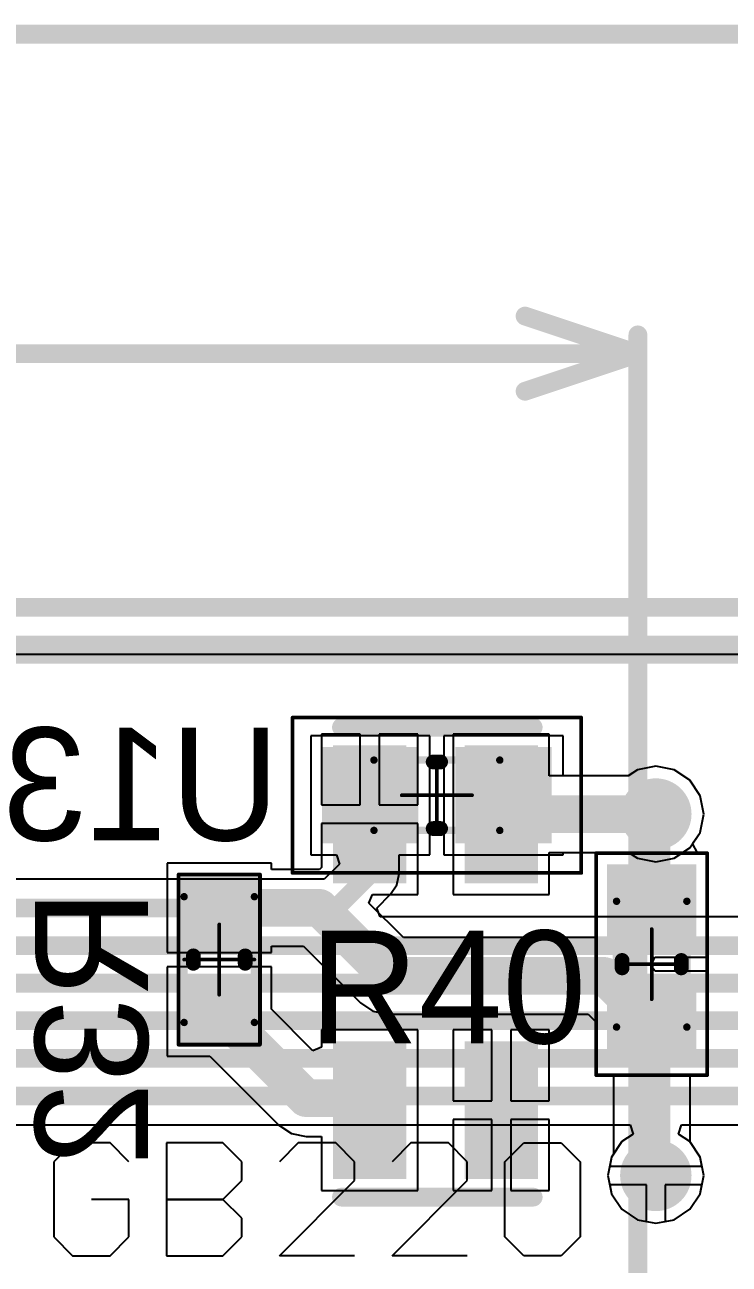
# Model space of a CAD drawing. Header units: millimetres. Extents: x 0 to 146, y 0 to 35.
# Drawn here: x 79.87 to 89.39, y 17.28 to 34.04 of the extents above; entities that cross this region are included whole.
import ezdxf

# ---------------------------------------------------------------- set-up
doc = ezdxf.new("R2010")
doc.units = ezdxf.units.MM
for name, color, linetype in [('BottomLayer', 5, 'Continuous'), ('BottomOverlay', 54, 'Continuous'), ('BottomPaste', 16, 'Continuous'), ('BottomSolder', 6, 'Continuous'), ('Mechanical1', 6, 'Continuous'), ('Mechanical13', 56, 'Continuous'), ('Mechanical15', 56, 'Continuous'), ('MultiLayer', 9, 'Continuous'), ('TopLayer', 1, 'Continuous'), ('TopOverlay', 2, 'Continuous'), ('TopPaste', 8, 'Continuous'), ('TopSolder', 216, 'Continuous'), ('ViaHoleLayer', 16, 'Continuous')]:
    doc.layers.add(name, color=color, linetype=linetype)

# ---------------------------------------------------------------- blocks, each defined once
blk = doc.blocks.new('QRE1113GR_B_6')
at = {"layer": 'BottomLayer'}
for points in [[(-2.82999942, 0.4939995199999999), (-1.17000274, 0.4939995199999999), (-2.82999942, 1.28400048), (-1.17000274, 1.28400048)], [(1.17000274, 0.4939995199999999), (2.82999942, 0.4939995199999999), (1.17000274, 1.28400048), (2.82999942, 1.28400048)], [(-2.82999942, -1.28400048), (-1.17000274, -1.28400048), (-2.82999942, -0.4939995199999999), (-1.17000274, -0.4939995199999999)], [(1.17000274, -1.28400048), (2.82999942, -1.28400048), (1.17000274, -0.4939995199999999), (2.82999942, -0.4939995199999999)]]:
    blk.add_solid(points, dxfattribs=at)
at = {"layer": 'BottomOverlay', "const_width": 0.254}
for points in [[(-3.175, -1.27), (-3.175, 1.3199999)], [(3.175, -1.27), (3.175, 1.3199999)], [(1.651, -2.032), (1.524, -2.032)]]:
    blk.add_lwpolyline(points, dxfattribs=at)
at = {"layer": 'BottomOverlay', "const_width": 0.127}
for points in [[(-3.2385, 1.3199999, 1), (-3.1115, 1.3199999, 1)], [(3.1115, 1.3199999, 1), (3.2385, 1.3199999, 1)], [(-3.2385, -1.27, 1), (-3.1115, -1.27, 1)], [(3.1115, -1.27, 1), (3.2385, -1.27, 1)], [(1.4605, -2.032, 1), (1.5875, -2.032, 1)], [(1.5875, -2.032, 1), (1.7145, -2.032, 1)]]:
    blk.add_lwpolyline(points, format="xyb", close=True, dxfattribs=at)
at = {"layer": 'BottomPaste'}
for points in [[(-2.82999942, 0.4939995199999999), (-1.17000274, 0.4939995199999999), (-2.82999942, 1.28400048), (-1.17000274, 1.28400048)], [(1.17000274, 0.4939995199999999), (2.82999942, 0.4939995199999999), (1.17000274, 1.28400048), (2.82999942, 1.28400048)], [(-2.82999942, -1.28400048), (-1.17000274, -1.28400048), (-2.82999942, -0.4939995199999999), (-1.17000274, -0.4939995199999999)], [(1.17000274, -1.28400048), (2.82999942, -1.28400048), (1.17000274, -0.4939995199999999), (2.82999942, -0.4939995199999999)]]:
    blk.add_solid(points, dxfattribs=at)
at = {"layer": 'BottomSolder'}
for points in [[(-2.93159942, 0.39239952), (-1.06840274, 0.39239952), (-2.93159942, 1.38560048), (-1.06840274, 1.38560048)], [(1.06840274, 0.39239952), (2.93159942, 0.39239952), (1.06840274, 1.38560048), (2.93159942, 1.38560048)], [(-2.93159942, -1.38560048), (-1.06840274, -1.38560048), (-2.93159942, -0.39239952), (-1.06840274, -0.39239952)], [(1.06840274, -1.38560048), (2.93159942, -1.38560048), (1.06840274, -0.39239952), (2.93159942, -0.39239952)]]:
    blk.add_solid(points, dxfattribs=at)
blk = doc.blocks.new('RESC0603_1608__M_23')
at = {"layer": 'Mechanical13', "const_width": 0.0999998}
for points in [[(0.8500008399999999, 0.47500032), (-0.8499983, 0.47500032)], [(-0.8499983, 0.47500032), (-0.8499983, -0.47499778)], [(0.8500008399999999, 0.47500032), (0.8500008399999999, -0.47499778)], [(0.8500008399999999, -0.47499778), (-0.8499983, -0.47499778)]]:
    blk.add_lwpolyline(points, dxfattribs=at)
at = {"layer": 'Mechanical13', "const_width": 0.0499999}
for points in [[(-0.8749969799999999, 0.47500032, 1), (-0.8249996199999998, 0.47500032, 1)], [(-0.8749969799999999, 0.47500032, 1), (-0.8249996199999998, 0.47500032, 1)], [(0.8250021599999999, 0.47500032, 1), (0.87499952, 0.47500032, 1)], [(0.8250021599999999, 0.47500032, 1), (0.87499952, 0.47500032, 1)], [(-0.8749969799999999, -0.47499778, 1), (-0.8249996199999998, -0.47499778, 1)], [(-0.8749969799999999, -0.47499778, 1), (-0.8249996199999998, -0.47499778, 1)], [(0.8250021599999999, -0.47499778, 1), (0.87499952, -0.47499778, 1)], [(0.8250021599999999, -0.47499778, 1), (0.87499952, -0.47499778, 1)]]:
    blk.add_lwpolyline(points, format="xyb", close=True, dxfattribs=at)
at = {"layer": 'Mechanical15', "const_width": 0.0499999}
for points in [[(1.95000118, 1.05000044), (-1.94999864, 1.05000044)], [(-1.94999864, 1.05000044), (-1.94999864, -1.0499979)], [(1.95000118, 1.05000044), (1.95000118, -1.0499979)], [(2.54e-06, 0.47500032), (2.54e-06, -0.47499778)], [(0.47500286, 2.54e-06), (-0.47499778, 2.54e-06)], [(1.95000118, -1.0499979), (-1.94999864, -1.0499979)]]:
    blk.add_lwpolyline(points, dxfattribs=at)
at = {"layer": 'Mechanical15', "const_width": 0.02499868}
for points in [[(-1.96249798, 1.05000044, 1), (-1.9374993, 1.05000044, 1)], [(-1.96249798, 1.05000044, 1), (-1.9374993, 1.05000044, 1)], [(1.93750184, 1.05000044, 1), (1.96250052, 1.05000044, 1)], [(1.93750184, 1.05000044, 1), (1.96250052, 1.05000044, 1)], [(-0.0124968, 0.47500032, 1), (0.01250188, 0.47500032, 1)], [(-0.48749712, 2.54e-06, 1), (-0.46249844, 2.54e-06, 1)], [(0.46250352, 2.54e-06, 1), (0.4875022, 2.54e-06, 1)], [(-0.0124968, -0.47499778, 1), (0.01250188, -0.47499778, 1)], [(-1.96249798, -1.0499979, 1), (-1.9374993, -1.0499979, 1)], [(-1.96249798, -1.0499979, 1), (-1.9374993, -1.0499979, 1)], [(1.93750184, -1.0499979, 1), (1.96250052, -1.0499979, 1)], [(1.93750184, -1.0499979, 1), (1.96250052, -1.0499979, 1)]]:
    blk.add_lwpolyline(points, format="xyb", close=True, dxfattribs=at)
at = {"layer": 'TopLayer'}
for points in [[(-0.3499993, -0.54999636), (-0.3499993, 0.55000144), (-1.4499971, -0.54999636), (-1.4499971, 0.55000144)], [(1.44999964, -0.54999636), (1.44999964, 0.55000144), (0.35000184, -0.54999636), (0.35000184, 0.55000144)]]:
    blk.add_solid(points, dxfattribs=at)
at = {"layer": 'TopOverlay', "const_width": 0.1999996}
for points in [[(0.0499999, 0.4500016399999999), (-0.0499999, 0.4500016399999999)], [(0.0499999, -0.4500016399999999), (-0.0499999, -0.4500016399999999)]]:
    blk.add_lwpolyline(points, dxfattribs=at)
at = {"layer": 'TopOverlay', "const_width": 0.0999998}
for points in [[(-0.0999998, 0.4500016399999999, 1), (0, 0.4500016399999999, 1)], [(0, 0.4500016399999999, 1), (0.0999998, 0.4500016399999999, 1)], [(-0.0999998, -0.4500016399999999, 1), (0, -0.4500016399999999, 1)], [(0, -0.4500016399999999, 1), (0.0999998, -0.4500016399999999, 1)]]:
    blk.add_lwpolyline(points, format="xyb", close=True, dxfattribs=at)
at = {"layer": 'TopPaste'}
for points in [[(-0.3499993, -0.54999636), (-0.3499993, 0.55000144), (-1.4499971, -0.54999636), (-1.4499971, 0.55000144)], [(1.44999964, -0.54999636), (1.44999964, 0.55000144), (0.35000184, -0.54999636), (0.35000184, 0.55000144)]]:
    blk.add_solid(points, dxfattribs=at)
at = {"layer": 'TopSolder'}
for points in [[(-0.2483993, -0.65159636), (-0.2483993, 0.65160144), (-1.5515971, -0.65159636), (-1.5515971, 0.65160144)], [(1.55159964, -0.65159636), (1.55159964, 0.65160144), (0.24840184, -0.65159636), (0.24840184, 0.65160144)]]:
    blk.add_solid(points, dxfattribs=at)
blk = doc.blocks.new('RESC0603_1608__N_B_30')
at = {"layer": 'BottomLayer'}
for points in [[(-1.2499975, 0.499999), (-1.2499975, -0.499999), (-0.3499993, 0.499999), (-0.3499993, -0.499999)], [(0.35000184, 0.499999), (0.35000184, -0.499999), (1.25000004, 0.499999), (1.25000004, -0.499999)]]:
    blk.add_solid(points, dxfattribs=at)
at = {"layer": 'BottomOverlay', "const_width": 0.1999996}
for points in [[(0.0499999, 0.3999992), (-0.0499999, 0.3999992)], [(0.0499999, -0.3999992), (-0.0499999, -0.3999992)]]:
    blk.add_lwpolyline(points, dxfattribs=at)
at = {"layer": 'BottomOverlay', "const_width": 0.0999998}
for points in [[(-0.0999998, 0.3999992, 1), (0, 0.3999992, 1)], [(0, 0.3999992, 1), (0.0999998, 0.3999992, 1)], [(-0.0999998, -0.3999992, 1), (0, -0.3999992, 1)], [(0, -0.3999992, 1), (0.0999998, -0.3999992, 1)]]:
    blk.add_lwpolyline(points, format="xyb", close=True, dxfattribs=at)
at = {"layer": 'BottomPaste'}
for points in [[(-1.2499975, 0.499999), (-1.2499975, -0.499999), (-0.3499993, 0.499999), (-0.3499993, -0.499999)], [(0.35000184, 0.499999), (0.35000184, -0.499999), (1.25000004, 0.499999), (1.25000004, -0.499999)]]:
    blk.add_solid(points, dxfattribs=at)
at = {"layer": 'BottomSolder'}
for points in [[(-1.3515975, 0.601599), (-1.3515975, -0.601599), (-0.2483993, 0.601599), (-0.2483993, -0.601599)], [(0.24840184, 0.601599), (0.24840184, -0.601599), (1.35160004, 0.601599), (1.35160004, -0.601599)]]:
    blk.add_solid(points, dxfattribs=at)
at = {"layer": 'Mechanical13', "const_width": 0.0999998}
for points in [[(0.8500008399999999, 0.47500032), (-0.8499983, 0.47500032)], [(-0.8499983, -0.47499778), (-0.8499983, 0.47500032)], [(0.8500008399999999, -0.47499778), (0.8500008399999999, 0.47500032)], [(0.8500008399999999, -0.47499778), (-0.8499983, -0.47499778)]]:
    blk.add_lwpolyline(points, dxfattribs=at)
at = {"layer": 'Mechanical13', "const_width": 0.0499999}
for points in [[(-0.8749969799999999, 0.47500032, 1), (-0.8249996199999998, 0.47500032, 1)], [(-0.8749969799999999, 0.47500032, 1), (-0.8249996199999998, 0.47500032, 1)], [(0.8250021599999999, 0.47500032, 1), (0.87499952, 0.47500032, 1)], [(0.8250021599999999, 0.47500032, 1), (0.87499952, 0.47500032, 1)], [(-0.8749969799999999, -0.47499778, 1), (-0.8249996199999998, -0.47499778, 1)], [(-0.8749969799999999, -0.47499778, 1), (-0.8249996199999998, -0.47499778, 1)], [(0.8250021599999999, -0.47499778, 1), (0.87499952, -0.47499778, 1)], [(0.8250021599999999, -0.47499778, 1), (0.87499952, -0.47499778, 1)]]:
    blk.add_lwpolyline(points, format="xyb", close=True, dxfattribs=at)
at = {"layer": 'Mechanical15', "const_width": 0.0499999}
for points in [[(1.50000208, 0.75000104), (-1.49999954, 0.75000104)], [(-1.49999954, -0.7499985), (-1.49999954, 0.75000104)], [(1.50000208, -0.7499985), (1.50000208, 0.75000104)], [(2.54e-06, -0.47499778), (2.54e-06, 0.47500032)], [(0.47500286, 0), (-0.47499778, 0)], [(1.50000208, -0.7499985), (-1.49999954, -0.7499985)]]:
    blk.add_lwpolyline(points, dxfattribs=at)
at = {"layer": 'Mechanical15', "const_width": 0.02499868}
for points in [[(-1.51249888, 0.75000104, 1), (-1.4875002, 0.75000104, 1)], [(-1.51249888, 0.75000104, 1), (-1.4875002, 0.75000104, 1)], [(1.48750274, 0.75000104, 1), (1.51250142, 0.75000104, 1)], [(1.48750274, 0.75000104, 1), (1.51250142, 0.75000104, 1)], [(-0.0124968, 0.47500032, 1), (0.01250188, 0.47500032, 1)], [(-0.48749712, 0, 1), (-0.46249844, 0, 1)], [(0.46250352, 0, 1), (0.4875022, 0, 1)], [(-0.0124968, -0.47499778, 1), (0.01250188, -0.47499778, 1)], [(-1.51249888, -0.7499985, 1), (-1.4875002, -0.7499985, 1)], [(-1.51249888, -0.7499985, 1), (-1.4875002, -0.7499985, 1)], [(1.48750274, -0.7499985, 1), (1.51250142, -0.7499985, 1)], [(1.48750274, -0.7499985, 1), (1.51250142, -0.7499985, 1)]]:
    blk.add_lwpolyline(points, format="xyb", close=True, dxfattribs=at)
blk = doc.blocks.new('RESC0603_1608__L_B_31')
at = {"layer": 'BottomLayer'}
for points in [[(-1.0499979, 0.44999656), (-1.0499979, -0.4500016399999999), (-0.3499993, 0.44999656), (-0.3499993, -0.4500016399999999)], [(0.35000184, 0.44999656), (0.35000184, -0.4500016399999999), (1.05000044, 0.44999656), (1.05000044, -0.4500016399999999)]]:
    blk.add_solid(points, dxfattribs=at)
at = {"layer": 'BottomOverlay', "const_width": 0.1999996}
for points in [[(-0.0499999, 0.35000184), (0.0499999, 0.35000184)], [(-0.0499999, -0.35000184), (0.0499999, -0.35000184)]]:
    blk.add_lwpolyline(points, dxfattribs=at)
at = {"layer": 'BottomOverlay', "const_width": 0.0999998}
for points in [[(-0.0999998, 0.35000184, 1), (0, 0.35000184, 1)], [(0, 0.35000184, 1), (0.0999998, 0.35000184, 1)], [(-0.0999998, -0.35000184, 1), (0, -0.35000184, 1)], [(0, -0.35000184, 1), (0.0999998, -0.35000184, 1)]]:
    blk.add_lwpolyline(points, format="xyb", close=True, dxfattribs=at)
at = {"layer": 'BottomPaste'}
for points in [[(-1.0499979, 0.44999656), (-1.0499979, -0.4500016399999999), (-0.3499993, 0.44999656), (-0.3499993, -0.4500016399999999)], [(0.35000184, 0.44999656), (0.35000184, -0.4500016399999999), (1.05000044, 0.44999656), (1.05000044, -0.4500016399999999)]]:
    blk.add_solid(points, dxfattribs=at)
at = {"layer": 'BottomSolder'}
for points in [[(-1.1515979, 0.55159656), (-1.1515979, -0.5516016399999999), (-0.2483993, 0.55159656), (-0.2483993, -0.5516016399999999)], [(0.24840184, 0.55159656), (0.24840184, -0.5516016399999999), (1.15160044, 0.55159656), (1.15160044, -0.5516016399999999)]]:
    blk.add_solid(points, dxfattribs=at)
at = {"layer": 'Mechanical13', "const_width": 0.0999998}
for points in [[(-0.8499983, 0.47499778), (0.8500008399999999, 0.47499778)], [(-0.8499983, 0.47499778), (-0.8499983, -0.47500286)], [(0.8500008399999999, 0.47499778), (0.8500008399999999, -0.47500286)], [(-0.8499983, -0.47500286), (0.8500008399999999, -0.47500286)]]:
    blk.add_lwpolyline(points, dxfattribs=at)
at = {"layer": 'Mechanical13', "const_width": 0.0499999}
for points in [[(-0.8749969799999999, 0.47499778, 1), (-0.8249996199999998, 0.47499778, 1)], [(-0.8749969799999999, 0.47499778, 1), (-0.8249996199999998, 0.47499778, 1)], [(0.8250021599999999, 0.47499778, 1), (0.87499952, 0.47499778, 1)], [(0.8250021599999999, 0.47499778, 1), (0.87499952, 0.47499778, 1)], [(-0.8749969799999999, -0.47500286, 1), (-0.8249996199999998, -0.47500286, 1)], [(-0.8749969799999999, -0.47500286, 1), (-0.8249996199999998, -0.47500286, 1)], [(0.8250021599999999, -0.47500286, 1), (0.87499952, -0.47500286, 1)], [(0.8250021599999999, -0.47500286, 1), (0.87499952, -0.47500286, 1)]]:
    blk.add_lwpolyline(points, format="xyb", close=True, dxfattribs=at)
at = {"layer": 'Mechanical15', "const_width": 0.0499999}
for points in [[(-1.1499977, 0.5499989), (1.15000024, 0.5499989)], [(-1.1499977, 0.5499989), (-1.1499977, -0.55000144)], [(1.15000024, 0.5499989), (1.15000024, -0.55000144)], [(2.54e-06, 0.47499778), (2.54e-06, -0.47500286)], [(-0.47499778, -2.54e-06), (0.47500032, -2.54e-06)], [(-1.1499977, -0.55000144), (1.15000024, -0.55000144)]]:
    blk.add_lwpolyline(points, dxfattribs=at)
at = {"layer": 'Mechanical15', "const_width": 0.02499868}
for points in [[(-1.16249704, 0.5499989, 1), (-1.13749836, 0.5499989, 1)], [(-1.16249704, 0.5499989, 1), (-1.13749836, 0.5499989, 1)], [(1.1375009, 0.5499989, 1), (1.16249958, 0.5499989, 1)], [(1.1375009, 0.5499989, 1), (1.16249958, 0.5499989, 1)], [(-0.0124968, 0.47499778, 1), (0.01250188, 0.47499778, 1)], [(-0.48749712, -2.54e-06, 1), (-0.46249844, -2.54e-06, 1)], [(0.46250098, -2.54e-06, 1), (0.4874996599999999, -2.54e-06, 1)], [(-0.0124968, -0.47500286, 1), (0.01250188, -0.47500286, 1)], [(-1.16249704, -0.55000144, 1), (-1.13749836, -0.55000144, 1)], [(-1.16249704, -0.55000144, 1), (-1.13749836, -0.55000144, 1)], [(1.1375009, -0.55000144, 1), (1.16249958, -0.55000144, 1)], [(1.1375009, -0.55000144, 1), (1.16249958, -0.55000144, 1)]]:
    blk.add_lwpolyline(points, format="xyb", close=True, dxfattribs=at)

msp = doc.modelspace()

# ---------------------------------------------------------------- linework, layer by layer
at = {"layer": 'BottomLayer'}
for p, q in [((2.03661264, 25.52737846), (138.56156184, 25.52737592)), ((84.40386471999999, 24.44968186), (83.88186678, 24.44968186)), ((83.88186678, 24.44968186), (83.88186678, 23.49268098)), ((84.40386471999999, 23.49268098), (84.40386471999999, 24.44968186)), ((85.17986774, 24.44968186), (84.65786471999999, 24.44968186)), ((84.65786471999999, 24.44968186), (84.65786471999999, 23.49268098)), ((85.17986774, 23.49268098), (85.17986774, 24.44968186)), ((86.95786774, 24.44968186), (85.65986678, 24.44968186)), ((85.65986678, 24.44968186), (85.65986678, 22.28168518)), ((86.95786774, 23.88363524), (86.95786774, 24.44968186)), ((88.14884579999999, 23.9665383), (88.02477187999999, 23.88363524)), ((88.39661009999999, 24.01582192), (88.14884579999999, 23.9665383)), ((88.6443744, 23.9665383), (88.39661009999999, 24.01582192)), ((88.8544197, 23.8261906), (88.6443744, 23.9665383)), ((88.02477187999999, 23.88363524), (86.95786774, 23.88363524)), ((88.9947674, 23.6161453), (88.8544197, 23.8261906)), ((83.88186678, 23.49268098), (84.40386471999999, 23.49268098)), ((84.65786471999999, 23.49268098), (85.17986774, 23.49268098)), ((89.04405102, 23.368381), (88.9947674, 23.6161453)), ((88.9947674, 23.1206167), (89.04405102, 23.368381)), ((84.53086472, 23.23868098), (83.88186678, 23.23868098)), ((83.88186678, 23.23868098), (83.88186678, 22.64405428)), ((85.17986774, 23.23868098), (84.53086472, 23.23868098)), ((85.17986774, 22.28168518), (85.17986774, 23.23868098)), ((88.89438406, 22.97038078), (88.9947674, 23.1206167)), ((88.95960109999999, 22.84338078), (88.89438406, 22.97038078)), ((86.95786774, 22.28168518), (86.95786774, 22.8477318)), ((86.95786774, 22.8477318), (87.46166912, 22.8477318)), ((87.46166912, 22.8477318), (87.58686826, 22.84337824)), ((87.58686826, 22.84337824), (87.58686826, 21.69933176)), ((89.09486626, 22.84338078), (88.95960109999999, 22.84338078)), ((89.09486626, 21.43538258), (89.09486626, 22.84338078)), ((83.2028689, 22.70538258), (81.79487069999999, 22.70538258)), ((81.79487069999999, 22.70538258), (81.79487069999999, 21.49738398)), ((83.2028689, 22.619335), (83.2028689, 22.70538258)), ((83.85174491999999, 22.619335), (83.2028689, 22.619335)), ((83.88186678, 22.64405428), (83.85174491999999, 22.619335)), ((84.52127368, 22.16435242), (84.56987658, 22.28168518)), ((84.56987658, 22.28168518), (85.17986774, 22.28168518)), ((85.65986678, 22.28168518), (86.95786774, 22.28168518)), ((84.98629433999999, 21.69933176), (84.52127368, 22.16435242)), ((87.58686826, 21.69933176), (84.98629433999999, 21.69933176)), ((81.79487069999999, 21.49738398), (83.2028689, 21.49738398)), ((83.2028689, 21.49738398), (83.2028689, 21.58343156)), ((83.2028689, 21.58343156), (83.63720382, 21.58343156)), ((83.63720382, 21.58343156), (84.40550302, 20.81513236)), ((83.2028689, 21.30538284), (81.79487069999999, 21.30538284)), ((81.79487069999999, 21.30538284), (81.79487069999999, 20.09738424)), ((83.2028689, 20.7298798), (83.2028689, 21.30538284)), ((88.32916802, 21.31423474), (88.38253596, 21.43538258)), ((88.38596242, 21.24338144), (88.32916802, 21.31423474)), ((88.38253596, 21.43538258), (89.09486626, 21.43538258)), ((89.09486626, 21.24338144), (88.38596242, 21.24338144)), ((89.09486626, 19.83538324), (89.09486626, 21.24338144)), ((84.40550302, 20.81513236), (84.57353925999999, 20.7028542)), ((83.76453402, 20.16821468), (83.2028689, 20.7298798)), ((84.57353925999999, 20.7028542), (84.77175069999998, 20.66342578)), ((84.77175069999998, 20.66342578), (84.7717634, 20.66342832)), ((84.7717634, 20.66342832), (87.48432591999999, 20.66342832)), ((87.48432591999999, 20.66342832), (87.58686826, 20.56088852)), ((85.17986774, 20.4496797), (83.88186678, 20.4496797)), ((83.88186678, 20.4496797), (83.88186678, 20.21681758)), ((85.17986774, 18.28168302), (85.17986774, 20.4496797)), ((86.18186472, 20.4496797), (85.65986678, 20.4496797)), ((85.65986678, 20.4496797), (85.65986678, 19.49267882)), ((86.18186472, 19.49267882), (86.18186472, 20.4496797)), ((86.95786774, 20.4496797), (86.43586472, 20.4496797)), ((86.43586472, 20.4496797), (86.43586472, 19.49267882)), ((86.95786774, 19.49267882), (86.95786774, 20.4496797)), ((87.58686826, 20.56088852), (87.58686826, 19.83538324)), ((83.88186678, 20.21681758), (83.76453402, 20.16821468)), ((81.79487069999999, 20.09738424), (82.37037373999999, 20.09738424)), ((82.37037373999999, 20.09738424), (83.30520041999999, 19.16255756)), ((87.58686826, 19.83538324), (87.82291554, 19.83538324)), ((87.82291554, 19.83538324), (87.82291554, 18.76848926)), ((88.85881898, 18.93533932), (88.85881898, 19.83538324)), ((88.85881898, 19.83538324), (89.09486626, 19.83538324)), ((85.65986678, 19.49267882), (86.18186472, 19.49267882)), ((86.43586472, 19.49267882), (86.95786774, 19.49267882)), ((83.30520041999999, 19.16255756), (83.47323412, 19.0502794)), ((86.18186472, 19.23867882), (85.65986678, 19.23867882)), ((85.65986678, 19.23867882), (85.65986678, 18.28168302)), ((86.18186472, 18.28168302), (86.18186472, 19.23867882)), ((86.95786774, 19.23867882), (86.43586472, 19.23867882)), ((86.43586472, 19.23867882), (86.43586472, 18.28168302)), ((86.95786774, 18.28168302), (86.95786774, 19.23867882)), ((83.47323412, 19.0502794), (83.67144809999999, 19.01085352)), ((83.67144809999999, 19.01085352), (83.88186678, 19.01085352)), ((83.88186678, 19.01085352), (83.88186678, 18.28168302)), ((88.9947674, 18.7318777), (88.85881898, 18.93533932)), ((87.82291554, 18.76848926), (87.79845279999999, 18.7318777)), ((87.79845279999999, 18.7318777), (87.74916918, 18.4841134)), ((89.04405102, 18.4841134), (88.9947674, 18.7318777)), ((87.74916918, 18.4841134), (87.79845279999999, 18.2363491)), ((88.9947674, 18.2363491), (89.04405102, 18.4841134)), ((83.88186678, 18.28168302), (85.17986774, 18.28168302)), ((85.65986678, 18.28168302), (86.18186472, 18.28168302)), ((86.43586472, 18.28168302), (86.95786774, 18.28168302)), ((87.79845279999999, 18.2363491), (87.9388005, 18.0263038)), ((88.8544197, 18.0263038), (88.9947674, 18.2363491)), ((87.9388005, 18.0263038), (88.14884579999999, 17.8859561)), ((88.6443744, 17.8859561), (88.8544197, 18.0263038)), ((88.14884579999999, 17.8859561), (88.39661009999999, 17.83667248)), ((88.39661009999999, 17.83667248), (88.6443744, 17.8859561))]:
    msp.add_line(p, q, dxfattribs=at)
for points, const_width in [([(88.2061101, 23.368381, 1), (88.58711009999999, 23.368381, 1)], 0.3809999999999999), ([(88.2696101, 23.368381, 1), (88.5236101, 23.368381, 1)], 0.254), ([(88.2696101, 23.368381, 1), (88.5236101, 23.368381, 1)], 0.254), ([(86.18186725999999, 23.36568352, 1), (86.43586726, 23.36568352, 1)], 0.254), ([(88.21386726, 23.24390576, 1), (88.46786726, 23.24390576, 1)], 0.254), ([(88.21386726, 23.24390576, 1), (88.46786726, 23.24390576, 1)], 0.254), ([(88.26691261999999, 23.36568352, 1), (88.52091262, 23.36568352, 1)], 0.254), ([(88.26691261999999, 23.36568352, 1), (88.52091262, 23.36568352, 1)], 0.254), ([(88.2696101, 23.2996486, 1), (88.5236101, 23.2996486, 1)], 0.254), ([(88.2696101, 23.2996486, 1), (88.5236101, 23.2996486, 1)], 0.254), ([(82.37186979999998, 22.10138328, 1), (82.6258698, 22.10138328, 1)], 0.254), ([(83.72474745999999, 22.10138328, 1), (83.97874746, 22.10138328, 1)], 0.254), ([(83.72474745999999, 22.10138328, 1), (83.97874746, 22.10138328, 1)], 0.254), ([(88.21386726, 22.13938168, 1), (88.46786726, 22.13938168, 1)], 0.254), ([(84.64475069999999, 21.18138004, 1), (84.8987507, 21.18138004, 1)], 0.254), ([(84.64475069999999, 21.18138004, 1), (84.8987507, 21.18138004, 1)], 0.254), ([(87.57186956, 21.18138004, 1), (87.82586956, 21.18138004, 1)], 0.254), ([(87.57186956, 21.18138004, 1), (87.82586956, 21.18138004, 1)], 0.254), ([(82.37186979999998, 20.70138354, 1), (82.6258698, 20.70138354, 1)], 0.254), ([(82.47186959999999, 20.70138354, 1), (82.7258696, 20.70138354, 1)], 0.254), ([(82.47186959999999, 20.70138354, 1), (82.7258696, 20.70138354, 1)], 0.254), ([(87.96786571999999, 20.78538388, 1), (88.22186572, 20.78538388, 1)], 0.254), ([(82.56787143999999, 20.6053817, 1), (82.82187144, 20.6053817, 1)], 0.254), ([(82.56787143999999, 20.6053817, 1), (82.82187144, 20.6053817, 1)], 0.254), ([(88.21386726, 20.53938234, 1), (88.46786726, 20.53938234, 1)], 0.254), ([(82.56787143999999, 20.5053819, 1), (82.82187144, 20.5053819, 1)], 0.254), ([(82.56787143999999, 20.5053819, 1), (82.82187144, 20.5053819, 1)], 0.254), ([(83.5444481, 19.52880524, 1), (83.79844809999999, 19.52880524, 1)], 0.254), ([(83.5444481, 19.52880524, 1), (83.79844809999999, 19.52880524, 1)], 0.254), ([(84.26286678, 19.52880524, 1), (84.51686678, 19.52880524, 1)], 0.254), ([(84.26286678, 19.52880524, 1), (84.51686678, 19.52880524, 1)], 0.254), ([(84.40386726, 19.38780476, 1), (84.65786725999999, 19.38780476, 1)], 0.254), ([(84.40386726, 19.38780476, 1), (84.65786725999999, 19.38780476, 1)], 0.254), ([(84.40386726, 19.36568136, 1), (84.65786725999999, 19.36568136, 1)], 0.254), ([(88.2061101, 18.4841134, 1), (88.58711009999999, 18.4841134, 1)], 0.3809999999999999), ([(88.21386726, 18.53985624, 1), (88.46786726, 18.53985624, 1)], 0.254), ([(88.21386726, 18.53985624, 1), (88.46786726, 18.53985624, 1)], 0.254), ([(88.2696101, 18.4841134, 1), (88.5236101, 18.4841134, 1)], 0.254)]:
    msp.add_lwpolyline(points, format="xyb", close=True, dxfattribs=dict(at, const_width=const_width))
at = {"layer": 'BottomLayer', "const_width": 0.508}
for points in [[(88.39391262, 23.36568352), (88.39661009999999, 23.368381)], [(88.39661009999999, 23.2996486), (88.39661009999999, 23.368381)], [(86.30886725999999, 23.36568352), (88.39391262, 23.36568352)], [(88.34086726, 23.24390576), (88.39661009999999, 23.2996486)], [(88.34086726, 22.13938168), (88.34086726, 23.24390576)], [(82.4988698, 22.10138328), (83.85174746, 22.10138328)], [(83.85174746, 22.10138328), (84.77175069999998, 21.18138004)], [(84.77175069999998, 21.18138004), (87.69886955999999, 21.18138004)], [(87.69886955999999, 21.18138004), (88.09486571999999, 20.78538388)], [(82.4988698, 20.70138354), (82.59886959999999, 20.70138354)], [(82.59886959999999, 20.70138354), (82.69487144, 20.6053817)], [(82.69487144, 20.5053819), (82.69487144, 20.6053817)], [(88.34086726, 18.53985624), (88.34086726, 20.53938234)], [(82.69487144, 20.5053819), (83.67144809999999, 19.52880524)], [(83.67144809999999, 19.52880524), (84.38986678, 19.52880524)], [(84.38986678, 19.52880524), (84.53086726, 19.38780476)], [(84.53086726, 19.36568136), (84.53086726, 19.38780476)], [(88.34086726, 18.53985624), (88.39661009999999, 18.4841134)]]:
    msp.add_lwpolyline(points, dxfattribs=at)
at = {"layer": 'BottomOverlay', "const_width": 0.254}
msp.add_lwpolyline([(2.032, 25.654), (138.557, 25.654)], dxfattribs=at)
at = {"layer": 'BottomSolder', "const_width": 0.4826}
for points in [[(88.1553101, 23.368381, 1), (88.6379101, 23.368381, 1)], [(88.1553101, 18.4841134, 1), (88.6379101, 18.4841134, 1)]]:
    msp.add_lwpolyline(points, format="xyb", close=True, dxfattribs=at)
at = {"layer": 'Mechanical1', "const_width": 0.254}
msp.add_lwpolyline([(2.032381, 26.162381), (138.5616101, 26.162381)], dxfattribs=at)
at = {"layer": 'MultiLayer', "const_width": 0.3809999999999999}
for points in [[(88.2061101, 23.368381, 1), (88.58711009999999, 23.368381, 1)], [(88.2061101, 18.4841134, 1), (88.58711009999999, 18.4841134, 1)]]:
    msp.add_lwpolyline(points, format="xyb", close=True, dxfattribs=at)
at = {"layer": 'TopLayer'}
for p, q in [((2.03661264, 25.52738354), (138.56161264, 25.52737338)), ((85.34278841999999, 24.4263799), (83.73479061999998, 24.4263799)), ((83.73479061999998, 24.4263799), (83.73479061999998, 22.8183821)), ((85.34278841999999, 22.8183821), (85.34278841999999, 24.4263799)), ((87.14278736, 24.4263799), (85.53478956, 24.4263799)), ((85.53478956, 24.4263799), (85.53478956, 22.8183821)), ((87.14278736, 23.88633272), (87.14278736, 24.4263799)), ((88.14884579999999, 23.9665383), (88.02881047999999, 23.88633272)), ((88.39661009999999, 24.01582192), (88.14884579999999, 23.9665383)), ((88.6443744, 23.9665383), (88.39661009999999, 24.01582192)), ((88.8544197, 23.8261906), (88.6443744, 23.9665383)), ((88.02881047999999, 23.88633272), (87.14278736, 23.88633272)), ((88.9947674, 23.6161453), (88.8544197, 23.8261906)), ((89.04405102, 23.368381), (88.9947674, 23.6161453)), ((88.9947674, 23.1206167), (89.04405102, 23.368381)), ((88.8544197, 22.9105714), (88.9947674, 23.1206167)), ((83.73479061999998, 22.8183821), (84.08251915999999, 22.8183821)), ((84.08251915999999, 22.8183821), (84.12223967999999, 22.6913821)), ((84.92725458, 22.55856042), (84.92725458, 22.8183821)), ((84.92725458, 22.8183821), (85.34278841999999, 22.8183821)), ((85.53478956, 22.8183821), (87.14278736, 22.8183821)), ((87.14278736, 22.8183821), (87.14278736, 22.85042928)), ((87.14278736, 22.85042928), (88.02881047999999, 22.85042928)), ((88.02881047999999, 22.85042928), (88.14884579999999, 22.7702237)), ((88.6443744, 22.7702237), (88.8544197, 22.9105714)), ((84.12223967999999, 22.6913821), (83.91770364, 22.48684606)), ((88.14884579999999, 22.7702237), (88.39661009999999, 22.72094008)), ((88.39661009999999, 22.72094008), (88.6443744, 22.7702237)), ((83.91770364, 22.48684606), (74.7485932, 22.48684606)), ((84.89768389999999, 22.40990184), (84.92725458, 22.55856042)), ((84.62577944, 22.09617882), (84.81347527999999, 22.28387466)), ((84.81347527999999, 22.28387466), (84.89768389999999, 22.40990184)), ((84.67438234, 21.97884606), (84.62577944, 22.09617882)), ((93.31570364, 21.97884606), (84.67438234, 21.97884606)), ((78.34919305999999, 19.16991594), (88.05142156, 19.16991594)), ((88.05142156, 19.16991594), (88.08994573999999, 19.04291594)), ((88.70327445999999, 19.04291594), (88.74179864, 19.16991594)), ((88.74179864, 19.16991594), (98.31702714, 19.16991594)), ((87.9388005, 18.941923), (87.79845279999999, 18.7318777)), ((88.08994573999999, 19.04291594), (87.9388005, 18.941923)), ((88.8544197, 18.941923), (88.70327445999999, 19.04291594)), ((88.9947674, 18.7318777), (88.8544197, 18.941923)), ((87.79845279999999, 18.7318777), (87.77443201999999, 18.6111134)), ((87.77443201999999, 18.6111134), (89.01878818, 18.6111134)), ((89.01878818, 18.6111134), (88.9947674, 18.7318777)), ((88.2696101, 18.3571134), (87.77443201999999, 18.3571134)), ((87.77443201999999, 18.3571134), (87.79845279999999, 18.2363491)), ((88.2696101, 17.86193532), (88.2696101, 18.3571134)), ((89.01878818, 18.3571134), (88.5236101, 18.3571134)), ((88.5236101, 18.3571134), (88.5236101, 17.86193532)), ((88.9947674, 18.2363491), (89.01878818, 18.3571134)), ((87.79845279999999, 18.2363491), (87.9388005, 18.0263038)), ((88.8544197, 18.0263038), (88.9947674, 18.2363491)), ((87.9388005, 18.0263038), (88.14884579999999, 17.8859561)), ((88.6443744, 17.8859561), (88.8544197, 18.0263038)), ((88.14884579999999, 17.8859561), (88.2696101, 17.86193532)), ((88.5236101, 17.86193532), (88.6443744, 17.8859561))]:
    msp.add_line(p, q, dxfattribs=at)
for points, const_width in [([(86.33878846, 23.622381), (86.59278846, 23.368381)], 0.508), ([(84.53878952, 22.55856042), (84.53878952, 23.622381)], 0.254), ([(86.59278846, 23.368381), (88.39661009999999, 23.368381)], 0.508), ([(84.07861009999999, 22.098381), (84.53878952, 22.55856042)], 0.254), ([(64.33133184, 22.098381), (84.07861009999999, 22.098381)], 0.254), ([(64.54175052, 21.590381), (93.4766101, 21.590381)], 0.254), ([(64.7521692, 21.082381), (103.0016101, 21.082381)], 0.254), ([(68.7116101, 20.574381), (112.5266101, 20.574381)], 0.254), ([(68.92202877999999, 20.066381), (122.03967464, 20.066381)], 0.254), ([(69.13244746, 19.558381), (131.5766101, 19.558381)], 0.254)]:
    msp.add_lwpolyline(points, dxfattribs=dict(at, const_width=const_width))
for points, const_width in [([(86.21178846, 23.622381, 1), (86.46578846, 23.622381, 1)], 0.254), ([(84.47528951999999, 23.622381, 1), (84.60228952, 23.622381, 1)], 0.127), ([(86.46578846, 23.368381, 1), (86.71978845999999, 23.368381, 1)], 0.254), ([(86.46578846, 23.368381, 1), (86.71978845999999, 23.368381, 1)], 0.254), ([(88.2061101, 23.368381, 1), (88.58711009999999, 23.368381, 1)], 0.3809999999999999), ([(88.2696101, 23.368381, 1), (88.5236101, 23.368381, 1)], 0.254), ([(84.47528951999999, 22.55856042, 1), (84.60228952, 22.55856042, 1)], 0.127), ([(84.47528951999999, 22.55856042, 1), (84.60228952, 22.55856042, 1)], 0.127), ([(84.0151101, 22.098381, 1), (84.1421101, 22.098381, 1)], 0.127), ([(84.0151101, 22.098381, 1), (84.1421101, 22.098381, 1)], 0.127), ([(88.2061101, 18.4841134, 1), (88.58711009999999, 18.4841134, 1)], 0.3809999999999999)]:
    msp.add_lwpolyline(points, format="xyb", close=True, dxfattribs=dict(at, const_width=const_width))
at = {"layer": 'TopOverlay'}
for p, q in [((80.51742596, 18.92250724), (80.26350724, 18.66858852)), ((81.02526086, 18.92250724), (80.51742596, 18.92250724)), ((81.27917958, 18.66858852), (81.02526086, 18.92250724)), ((81.78701448, 18.92250724), (81.78701448, 17.399)), ((82.54876809999999, 18.92250724), (81.78701448, 18.92250724)), ((82.80268681999999, 18.66858852), (82.54876809999999, 18.92250724)), ((83.56444044, 18.92250724), (83.31052172, 18.66858852)), ((84.07227534, 18.92250724), (83.56444044, 18.92250724)), ((84.32619405999999, 18.66858852), (84.07227534, 18.92250724)), ((85.08794768, 18.92250724), (84.83402896, 18.66858852)), ((85.59578257999999, 18.92250724), (85.08794768, 18.92250724)), ((85.84970129999999, 18.66858852), (85.59578257999999, 18.92250724)), ((86.3575362, 18.66858852), (86.61145491999999, 18.92250724)), ((86.61145491999999, 18.92250724), (87.11928981999999, 18.92250724)), ((87.11928981999999, 18.92250724), (87.37320854, 18.66858852)), ((80.26350724, 18.66858852), (80.26350724, 17.65291872)), ((82.80268681999999, 18.41467234), (82.80268681999999, 18.66858852)), ((84.32619405999999, 18.41467234), (84.32619405999999, 18.66858852)), ((85.84970129999999, 18.41467234), (85.84970129999999, 18.66858852)), ((86.3575362, 17.65291872), (86.3575362, 18.66858852)), ((87.37320854, 18.66858852), (87.37320854, 17.65291872)), ((82.54876809999999, 18.16075362), (82.80268681999999, 18.41467234)), ((83.31052172, 17.399), (84.32619405999999, 18.41467234)), ((84.83402896, 17.399), (85.84970129999999, 18.41467234)), ((81.27917958, 18.16075362), (80.77134213999999, 18.16075362)), ((81.27917958, 17.65291872), (81.27917958, 18.16075362)), ((82.54876809999999, 18.16075362), (81.78701448, 18.16075362)), ((81.78701448, 18.16075362), (82.54876809999999, 18.16075362)), ((82.80268681999999, 17.9068349), (82.54876809999999, 18.16075362)), ((82.80268681999999, 17.65291872), (82.80268681999999, 17.9068349)), ((80.26350724, 17.65291872), (80.51742596, 17.399)), ((81.02526086, 17.399), (81.27917958, 17.65291872)), ((82.54876809999999, 17.399), (82.80268681999999, 17.65291872)), ((86.61145491999999, 17.399), (86.3575362, 17.65291872)), ((87.37320854, 17.65291872), (87.11928981999999, 17.399)), ((80.51742596, 17.399), (81.02526086, 17.399)), ((81.78701448, 17.399), (82.54876809999999, 17.399)), ((84.32619405999999, 17.399), (83.31052172, 17.399)), ((85.84970129999999, 17.399), (84.83402896, 17.399)), ((87.11928981999999, 17.399), (86.61145491999999, 17.399))]:
    msp.add_line(p, q, dxfattribs=at)
at = {"layer": 'TopOverlay', "const_width": 0.254}
for points in [[(74.36179437999999, 33.909), (140.5939911, 33.909)], [(86.63051761999999, 30.099), (88.15451762, 29.591)], [(88.15451762, 4.94212372), (88.15451762, 29.845)], [(73.85888707999999, 29.591), (88.15451762, 29.591)], [(86.63051761999999, 29.083), (88.15451762, 29.591)], [(2.032, 25.527), (138.557, 25.527)]]:
    msp.add_lwpolyline(points, dxfattribs=at)
at = {"layer": 'TopOverlay', "const_width": 0.127}
for points in [[(86.56701761999999, 30.099, 1), (86.69401762, 30.099, 1)], [(88.09101762, 29.845, 1), (88.21801762, 29.845, 1)], [(88.09101762, 29.591, 1), (88.21801762, 29.591, 1)], [(88.09101762, 29.591, 1), (88.21801762, 29.591, 1)], [(88.09101762, 29.591, 1), (88.21801762, 29.591, 1)], [(86.56701761999999, 29.083, 1), (86.69401762, 29.083, 1)]]:
    msp.add_lwpolyline(points, format="xyb", close=True, dxfattribs=at)
at = {"layer": 'TopSolder', "const_width": 0.4826}
for points in [[(88.1553101, 23.368381, 1), (88.6379101, 23.368381, 1)], [(88.1553101, 18.4841134, 1), (88.6379101, 18.4841134, 1)]]:
    msp.add_lwpolyline(points, format="xyb", close=True, dxfattribs=at)
at = {"layer": 'ViaHoleLayer', "const_width": 0.254}
for points in [[(88.2696101, 23.368381, 1), (88.5236101, 23.368381, 1)], [(88.2696101, 18.4841134, 1), (88.5236101, 18.4841134, 1)]]:
    msp.add_lwpolyline(points, format="xyb", close=True, dxfattribs=at)

# ---------------------------------------------------------------- block references
for name, p, rotation in [('QRE1113GR_B_6', (85.41986726, 21.36568244), 270), ('RESC0603_1608__M_23', (85.43879025999999, 23.62238354), 180), ('RESC0603_1608__N_B_30', (88.34086726, 21.33938328), 270), ('RESC0603_1608__L_B_31', (82.49886726, 21.40138214), 90)]:
    msp.add_blockref(name, p, dxfattribs=dict(rotation=rotation))

# ---------------------------------------------------------------- texts
at = {"layer": 'BottomOverlay', "text_generation_flag": 2}
msp.add_text('U13', height=1.524, dxfattribs=at).set_placement((83.31199999999998, 23.0124))
msp.add_text('R32', height=1.524, rotation=90, dxfattribs=at).set_placement((81.53399999999999, 22.352))
at = {"layer": 'TopOverlay'}
msp.add_text('R40', height=1.524, dxfattribs=at).set_placement((83.71839999999999, 20.2692))

doc.saveas('drawing.dxf')
